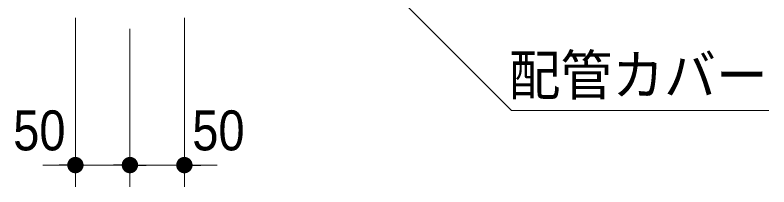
# Model space of a CAD drawing. Units: millimetres, scale not verified. Extents: x -6062 to 6062, y -3045 to 3045.
# Drawn here: x -4918 to -4226, y -2140 to -1982 of the extents above; entities that cross this region are included whole.
import ezdxf
from ezdxf.enums import TextEntityAlignment as Align

# ---------------------------------------------------------------- set-up
doc = ezdxf.new("R2010")
doc.units = ezdxf.units.MM
doc.header["$LTSCALE"] = 20
doc.header["$PDMODE"] = 32
doc.header["$PDSIZE"] = 10
for name, color, linetype, lineweight in [('0-3_2寸法-2', 7, 'Continuous', 15), ('0-4_0', 7, 'Continuous', 25), ('0-7_2寸法-3', 7, 'Continuous', 15)]:
    doc.layers.add(name, color=color, linetype=linetype, lineweight=lineweight)
doc.layers.add('0-5_Defpoints', color=7, linetype='Continuous')
doc.styles.add('ＭＳ Ｐゴシック', font='')
doc.styles.get('ＭＳ Ｐゴシック').set_extended_font_data('MS PGothic')

# ---------------------------------------------------------------- blocks, each defined once
blk = doc.blocks.new('_Dot')
at = {"layer": '0-4_0'}
blk.add_line((-10, 0), (-20, 0), dxfattribs=at)
for points in [[(0, 0), (-4.26, 9.05), (-3.09, 9.51)], [(0, 0), (-3.09, 9.51), (-1.87, 9.82)], [(0, 0), (-1.87, 9.82), (-0.63, 9.98)], [(0, 0), (-0.63, 9.98), (0.63, 9.98)], [(0, 0), (0.63, 9.98), (1.87, 9.82)], [(0, 0), (1.87, 9.82), (3.09, 9.51)], [(0, 0), (3.09, 9.51), (4.26, 9.05)], [(0, 0), (-10, 0), (-9.92, 1.25)], [(0, 0), (-9.92, -1.25), (-10, 0)], [(0, 0), (-9.92, 1.25), (-9.69, 2.49)], [(0, 0), (-9.69, -2.49), (-9.92, -1.25)], [(0, 0), (-9.69, 2.49), (-9.3, 3.68)], [(0, 0), (-9.3, -3.68), (-9.69, -2.49)], [(0, 0), (-9.3, 3.68), (-8.76, 4.82)], [(0, 0), (-8.76, -4.82), (-9.3, -3.68)], [(0, 0), (-8.76, 4.82), (-8.09, 5.88)], [(0, 0), (-8.09, -5.88), (-8.76, -4.82)], [(0, 0), (-8.09, 5.88), (-7.29, 6.85)], [(0, 0), (-7.29, -6.85), (-8.09, -5.88)], [(0, 0), (-7.29, 6.85), (-6.37, 7.71)], [(0, 0), (-6.37, -7.71), (-7.29, -6.85)], [(0, 0), (-6.37, 7.71), (-5.36, 8.44)], [(0, 0), (-5.36, -8.44), (-6.37, -7.71)], [(0, 0), (-5.36, 8.44), (-4.26, 9.05)], [(0, 0), (-4.26, -9.05), (-5.36, -8.44)], [(0, 0), (-3.09, -9.51), (-4.26, -9.05)], [(0, 0), (-1.87, -9.82), (-3.09, -9.51)], [(0, 0), (-0.63, -9.98), (-1.87, -9.82)], [(0, 0), (0.63, -9.98), (-0.63, -9.98)], [(0, 0), (4.26, 9.05), (5.36, 8.44)], [(0, 0), (5.36, 8.44), (6.37, 7.71)], [(0, 0), (6.37, 7.71), (7.29, 6.85)], [(0, 0), (7.29, 6.85), (8.09, 5.88)], [(0, 0), (8.09, 5.88), (8.76, 4.82)], [(0, 0), (8.76, 4.82), (9.3, 3.68)], [(0, 0), (9.3, 3.68), (9.69, 2.49)], [(0, 0), (9.69, 2.49), (9.92, 1.25)], [(0, 0), (9.92, 1.25), (10, 0)], [(0, 0), (1.87, -9.82), (0.63, -9.98)], [(0, 0), (3.09, -9.51), (1.87, -9.82)], [(0, 0), (4.26, -9.05), (3.09, -9.51)], [(0, 0), (5.36, -8.44), (4.26, -9.05)], [(0, 0), (6.37, -7.71), (5.36, -8.44)], [(0, 0), (7.29, -6.85), (6.37, -7.71)], [(0, 0), (8.09, -5.88), (7.29, -6.85)], [(0, 0), (8.76, -4.82), (8.09, -5.88)], [(0, 0), (9.3, -3.68), (8.76, -4.82)], [(0, 0), (9.69, -2.49), (9.3, -3.68)], [(0, 0), (9.92, -1.25), (9.69, -2.49)], [(0, 0), (10, 0), (9.92, -1.25)]]:
    blk.add_solid(points, dxfattribs=at)

msp = doc.modelspace()

# ---------------------------------------------------------------- linework, layer by layer
at = {"layer": '0-3_2寸法-2'}
for p, q in [((-4862.5, -1985), (-4862.5, -2140)), ((-4762.5, -1985), (-4762.5, -2140)), ((-4812.5, -1995), (-4812.5, -2140)), ((-4812.5, -1995), (-4812.5, -2140)), ((-4877.51, -2120), (-4892.51, -2120)), ((-4862.5, -2120), (-4812.5, -2120)), ((-4827.51, -2120), (-4842.51, -2120)), ((-4762.5, -2120), (-4812.5, -2120)), ((-4797.49, -2120), (-4782.49, -2120)), ((-4747.49, -2120), (-4732.49, -2120))]:
    msp.add_line(p, q, dxfattribs=at)
at = {"layer": '0-5_Defpoints'}
msp.add_point((-4812.5, -2120), dxfattribs=at)
at = {"layer": '0-7_2寸法-3'}
msp.add_lwpolyline([(-4712.5, -1820), (-4462.5, -2070), (-4226.17, -2070)], dxfattribs=at)

# ---------------------------------------------------------------- block references
at = {"layer": '0-3_2寸法-2', "xscale": 0.7503418, "yscale": 0.7503418}
for p in [(-4862.5, -2120), (-4812.5, -2120)]:
    msp.add_blockref('_Dot', p, dxfattribs=at)
at = {"layer": '0-3_2寸法-2', "xscale": 0.7503418, "yscale": 0.7503418, "rotation": 180}
for p in [(-4812.5, -2120), (-4762.5, -2120)]:
    msp.add_blockref('_Dot', p, dxfattribs=at)

# ---------------------------------------------------------------- texts
at = {"layer": '0-3_2寸法-2', "style": 'ＭＳ Ｐゴシック', "width": 0.9}
for p in [(-4919.59, -2117.52), (-4755.29, -2117.52)]:
    msp.add_text('50', height=36.66, dxfattribs=at).set_placement(p, align=Align.BOTTOM_LEFT)
at = {"layer": '0-7_2寸法-3', "style": 'ＭＳ Ｐゴシック', "width": 0.95}
msp.add_text('配管カバー', height=36.69, dxfattribs=at).set_placement((-4465, -2066.84), align=Align.BOTTOM_LEFT)

doc.saveas('drawing.dxf')
